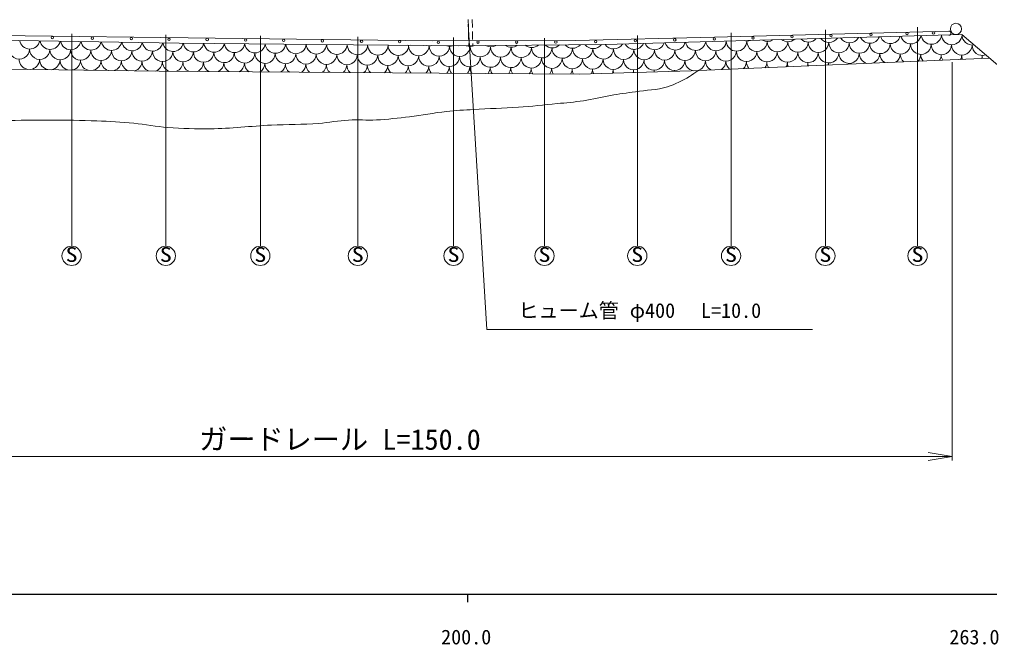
# Model space of a CAD drawing. Units: millimetres, scale not verified. Extents: x 40000 to 680000, y 20000 to 380000.
# Drawn here: x 212329 to 332882, y 198715 to 276480 of the extents above; entities that cross this region are included whole.
import ezdxf
from ezdxf.enums import TextEntityAlignment as Align

# ---------------------------------------------------------------- set-up
doc = ezdxf.new("R2010")
doc.units = ezdxf.units.MM
doc.header["$LTSCALE"] = 1000
doc.layers.add('M-TTL-BAND', color=7, linetype='Continuous', lineweight=25)
doc.layers.add('M-WORK', color=1, linetype='Continuous', lineweight=13)
doc.styles.add('ＭＳ ゴシック', font='')
doc.styles.get('ＭＳ ゴシック').set_extended_font_data('MS Gothic')

# ---------------------------------------------------------------- blocks, each defined once
blk = doc.blocks.new('open_arrow')
at = {"color": 0, "linetype": 'Continuous', "lineweight": -2}
blk.add_lwpolyline([(7.5, 1.25), (0, 0), (7.5, -1.25)], dxfattribs=at)

msp = doc.modelspace()

# ---------------------------------------------------------------- linework, layer by layer
at = {"layer": 'M-TTL-BAND'}
for p, q in [((40000, 205000), (579000, 205000)), ((268000, 205000), (268000, 204000))]:
    msp.add_line(p, q, dxfattribs=at)
at = {"layer": 'M-WORK'}
for p, q in [((268092, 276480), (268114, 275480)), ((268592, 276478), (268614, 275479)), ((268104, 275901), (270402, 237913)), ((268125, 274981), (268146, 273981)), ((268625, 274979), (268647, 273979)), ((298715, 274253), (327832, 275018)), ((312487, 248268), (312487, 275170)), ((323940, 248268), (323940, 275506)), ((204694, 273990), (232185, 273509)), ((207165, 274505), (263600, 273828)), ((218828, 248268), (218828, 274702)), ((230533, 248268), (230533, 274568)), ((242277, 248268), (242277, 274435)), ((254388, 248268), (254388, 274297)), ((263600, 273828), (281438, 273847)), ((266286, 248268), (266286, 274218)), ((277585, 248268), (277585, 274149)), ((281438, 273847), (298715, 274253)), ((285119, 273354), (329445, 274586)), ((289116, 248268), (289116, 274486)), ((300763, 248268), (300763, 274827)), ((341999, 263835), (329445, 274586)), ((232185, 273509), (266855, 273199)), ((266855, 273199), (285119, 273354)), ((268157, 273481), (268163, 273210)), ((268657, 273479), (268663, 273214)), ((295786, 270084), (332872, 271651)), ((210972, 270296), (229716, 270045)), ((229716, 270045), (281895, 269678)), ((281895, 269678), (295786, 270084)), ((328234, 271167), (328234, 221605)), ((270402, 237913), (310894, 237913)), ((328234, 222105), (178130, 222105))]:
    msp.add_line(p, q, dxfattribs=at)
for centre, radius in [((322633, 274713), 150), ((325912, 274790), 150), ((328705, 275296), 700), ((216417, 274210), 150), ((221380, 274142), 150), ((226236, 274094), 150), ((230918, 274017), 150), ((235658, 273978), 150), ((240446, 273910), 150), ((245157, 273862), 150), ((249965, 273813), 150), ((254841, 273746), 150), ((259590, 273697), 150), ((264379, 273639), 150), ((269302, 273649), 150), ((274110, 273649), 150), ((278986, 273659), 150), ((283948, 273717), 150), ((288872, 273833), 150), ((293767, 273939), 150), ((298681, 274055), 150), ((303489, 274181), 150), ((308335, 274326), 150), ((313191, 274442), 150), ((318144, 274568), 150), ((218817, 247070), 1200), ((230522, 247070), 1200), ((242266, 247070), 1200), ((254377, 247070), 1200), ((266275, 247070), 1200), ((277574, 247070), 1200), ((289105, 247070), 1200), ((300752, 247070), 1200), ((312476, 247070), 1200), ((323929, 247070), 1200)]:
    msp.add_circle(centre, radius, dxfattribs=at)
for centre, radius, start, end in [((327832, 274768), 250, 269.88456, 89.88456), ((213606, 274069), 1273, 189.62005, 348.37329), ((216151, 274024), 1273, 189.62005, 348.37329), ((218697, 273980), 1273, 189.62005, 348.37329), ((221242, 273935), 1273, 189.62005, 348.37329), ((223787, 273890), 1273, 189.62005, 348.37329), ((296348, 273893), 1273, 191.84451, 351.33998), ((298893, 273848), 1273, 186.60692, 356.57757), ((301439, 273803), 1273, 181.41115, 358.99667), ((302733, 275054), 1273, 253.49444, 289.69005), ((303984, 273759), 1273, 178.99667, 358.99667), ((305279, 275009), 1273, 240.9039, 302.28059), ((306529, 273714), 1273, 178.99667, 358.99667), ((307824, 274965), 1273, 231.8909, 311.29359), ((309074, 273670), 1273, 178.99667, 358.99667), ((310369, 274920), 1273, 224.3432, 318.84129), ((312914, 274875), 1273, 217.62456, 325.55993), ((315460, 274831), 1273, 211.43821, 331.74629), ((318005, 274786), 1273, 205.61493, 337.56956), ((320550, 274742), 1273, 200.04525, 343.13924), ((323095, 274697), 1273, 194.6513, 348.53319), ((325640, 274653), 1273, 189.37305, 353.81144), ((328186, 274608), 1273, 184.16065, 358.50314), ((330731, 274563), 1273, 179.49375, 279.35516), ((212311, 272818), 1273, 178.99667, 358.99667), ((214856, 272774), 1273, 178.99667, 358.99667), ((217402, 272729), 1273, 178.99667, 358.99667), ((219947, 272685), 1273, 178.99667, 358.99667), ((222492, 272640), 1273, 178.99667, 358.99667), ((225037, 272595), 1273, 178.99667, 358.99667), ((226332, 273846), 1273, 189.62005, 348.37329), ((227582, 272551), 1273, 178.99667, 358.99667), ((228877, 273801), 1273, 189.62005, 348.37329), ((230128, 272506), 1273, 178.99667, 358.99667), ((231423, 273757), 1273, 189.62005, 348.56385), ((232673, 272462), 1273, 178.99667, 358.99667), ((233968, 273712), 1273, 189.41299, 349.5639), ((236513, 273667), 1273, 188.41599, 350.5609), ((239058, 273623), 1273, 187.4217, 351.55519), ((241604, 273578), 1273, 186.42982, 352.54707), ((244149, 273534), 1273, 185.44002, 353.53687), ((246694, 273489), 1273, 184.452, 354.52489), ((249239, 273445), 1273, 183.46546, 355.51143), ((251784, 273400), 1273, 182.4801, 356.49679), ((254330, 273355), 1273, 181.49562, 357.48127), ((256875, 273311), 1273, 180.51173, 358.46515), ((259420, 273266), 1273, 179.52815, 358.99667), ((260715, 274517), 1273, 262.26953, 276.70736), ((261965, 273222), 1273, 178.99667, 358.99667), ((263260, 274472), 1273, 256.62604, 282.35085), ((264511, 273177), 1273, 178.99667, 358.99667), ((265805, 274427), 1273, 252.77233, 286.20456), ((267056, 273133), 1273, 178.99667, 358.99667), ((268351, 274383), 1273, 247.43103, 293.54006), ((269601, 273088), 1273, 178.99667, 358.99667), ((270896, 274338), 1273, 240.73188, 300.23921), ((272146, 273043), 1273, 178.99667, 358.99667), ((273441, 274294), 1273, 235.19188, 305.77921), ((274691, 272999), 1273, 178.99667, 358.99667), ((275986, 274249), 1273, 230.32461, 310.64648), ((277237, 272954), 1273, 178.99667, 358.99667), ((278532, 274205), 1273, 225.90548, 315.06561), ((279782, 272910), 1273, 178.99667, 358.99667), ((281077, 274160), 1273, 221.80866, 319.16243), ((282327, 272865), 1273, 178.99667, 358.99667), ((283622, 274115), 1273, 217.95505, 323.01604), ((284872, 272821), 1273, 178.99667, 358.99667), ((286167, 274071), 1273, 214.29092, 328.89031), ((287418, 272776), 1273, 178.99667, 358.99667), ((288712, 274026), 1273, 208.3165, 334.86799), ((289963, 272731), 1273, 178.99667, 358.99667), ((291258, 273982), 1273, 202.63875, 340.54574), ((292508, 272687), 1273, 178.99667, 358.99667), ((293803, 273937), 1273, 197.17049, 346.01401), ((295053, 272642), 1273, 178.99667, 358.99667), ((297598, 272598), 1273, 178.99667, 358.99667), ((300144, 272553), 1273, 178.99667, 358.99667), ((302689, 272509), 1273, 178.99667, 358.99667), ((305234, 272464), 1273, 178.99667, 358.99667), ((311619, 273625), 1273, 178.99667, 358.99667), ((314165, 273581), 1273, 178.99667, 358.99667), ((316710, 273536), 1273, 178.99667, 358.99667), ((319255, 273491), 1273, 178.99667, 358.99667), ((321800, 273447), 1273, 178.99667, 358.99667), ((324346, 273402), 1273, 178.99667, 358.99667), ((326891, 273358), 1273, 178.99667, 358.99667), ((329436, 273313), 1273, 178.99667, 358.99667), ((331981, 273269), 1273, 178.99667, 288.7645), ((213561, 271523), 1273, 178.99667, 261.8041), ((213561, 271523), 1273, 276.66573, 358.99667), ((216107, 271479), 1273, 178.99667, 258.74454), ((216107, 271479), 1273, 279.7253, 358.99667), ((218652, 271434), 1273, 178.99667, 256.38842), ((218652, 271434), 1273, 282.08141, 358.99667), ((221197, 271390), 1273, 178.99667, 254.39675), ((221197, 271390), 1273, 284.07309, 358.99667), ((223742, 271345), 1273, 178.99667, 252.63776), ((223742, 271345), 1273, 285.83208, 358.99667), ((226288, 271301), 1273, 178.99667, 251.04381), ((226288, 271301), 1273, 287.42603, 358.99667), ((228833, 271256), 1273, 178.99667, 249.57468), ((235218, 272417), 1273, 178.99667, 358.99667), ((237763, 272373), 1273, 178.99667, 358.99667), ((240309, 272328), 1273, 178.99667, 358.99667), ((242854, 272283), 1273, 178.99667, 358.99667), ((245399, 272239), 1273, 178.99667, 358.99667), ((247944, 272194), 1273, 178.99667, 358.99667), ((250489, 272150), 1273, 178.99667, 358.99667), ((253035, 272105), 1273, 178.99667, 358.99667), ((255580, 272061), 1273, 178.99667, 358.99667), ((258125, 272016), 1273, 178.99667, 358.99667), ((260670, 271971), 1273, 178.99667, 358.99667), ((263216, 271927), 1273, 178.99667, 358.99667), ((265761, 271882), 1273, 178.99667, 358.99667), ((268306, 271838), 1273, 178.99667, 358.99667), ((270851, 271793), 1273, 178.99667, 358.99667), ((273396, 271749), 1273, 178.99667, 358.99667), ((275942, 271704), 1273, 178.99667, 358.99667), ((278487, 271659), 1273, 178.99667, 358.99667), ((281032, 271615), 1273, 178.99667, 358.99667), ((283577, 271570), 1273, 178.99667, 358.99667), ((286123, 271526), 1273, 178.99667, 358.99667), ((288668, 271481), 1273, 178.99667, 358.99667), ((291213, 271437), 1273, 178.99667, 358.99667), ((293758, 271392), 1273, 178.99667, 358.99667), ((296304, 271347), 1273, 178.99667, 259.42939), ((296304, 271347), 1273, 285.40839, 358.99667), ((298849, 271303), 1273, 178.99667, 241.18132), ((298849, 271303), 1273, 303.65646, 358.99667), ((301394, 271258), 1273, 178.99667, 229.78), ((307779, 272419), 1273, 178.99667, 358.99667), ((310325, 272375), 1273, 178.99667, 358.99667), ((312870, 272330), 1273, 178.99667, 358.99667), ((315415, 272286), 1273, 178.99667, 358.99667), ((317960, 272241), 1273, 178.99667, 255.72229), ((317960, 272241), 1273, 289.11549, 358.99667), ((320505, 272197), 1273, 178.99667, 239.39598), ((320505, 272197), 1273, 305.44181, 358.99667), ((323051, 272152), 1273, 178.99667, 228.39629), ((323051, 272152), 1273, 316.44149, 358.99667), ((325596, 272107), 1273, 178.99667, 219.2658), ((325596, 272107), 1273, 325.57199, 358.99667), ((328141, 272063), 1273, 178.99667, 211.12337), ((328141, 272063), 1273, 333.71441, 358.99667), ((330686, 272018), 1273, 178.99667, 203.57469), ((330686, 272018), 1273, 341.2631, 358.99667), ((333232, 271974), 1273, 178.99667, 196.39506), ((228833, 271256), 1273, 288.89516, 358.99667), ((231378, 271211), 1273, 178.99667, 247.29644), ((231378, 271211), 1273, 291.89629, 358.99667), ((233923, 271167), 1273, 178.99667, 244.3225), ((233923, 271167), 1273, 294.87023, 358.99667), ((236468, 271122), 1273, 178.99667, 241.64486), ((236468, 271122), 1273, 297.54787, 358.99667), ((239014, 271078), 1273, 178.99667, 239.18483), ((239014, 271078), 1273, 300.0079, 358.99667), ((241559, 271033), 1273, 178.99667, 236.89299), ((241559, 271033), 1273, 302.29974, 358.99667), ((244104, 270989), 1273, 178.99667, 234.73587), ((244104, 270989), 1273, 304.45686, 358.99667), ((246649, 270944), 1273, 178.99667, 232.68956), ((246649, 270944), 1273, 306.50317, 358.99667), ((249195, 270899), 1273, 178.99667, 230.73629), ((249195, 270899), 1273, 308.45644, 358.99667), ((251740, 270855), 1273, 178.99667, 228.86241), ((251740, 270855), 1273, 310.33032, 358.99667), ((254285, 270810), 1273, 178.99667, 227.05716), ((254285, 270810), 1273, 312.13557, 358.99667), ((256830, 270766), 1273, 178.99667, 225.3119), ((256830, 270766), 1273, 313.88083, 358.99667), ((259375, 270721), 1273, 178.99667, 223.61954), ((259375, 270721), 1273, 315.57319, 358.99667), ((261921, 270677), 1273, 178.99667, 221.97419), ((261921, 270677), 1273, 317.21854, 358.99667), ((264466, 270632), 1273, 178.99667, 220.37087), ((264466, 270632), 1273, 318.82186, 358.99667), ((267011, 270587), 1273, 178.99667, 218.80536), ((267011, 270587), 1273, 320.38738, 358.99667), ((269556, 270543), 1273, 178.99667, 217.274), ((269556, 270543), 1273, 321.91874, 358.99667), ((272102, 270498), 1273, 178.99667, 215.77362), ((272102, 270498), 1273, 323.41911, 358.99667), ((274647, 270454), 1273, 178.99667, 214.30145), ((274647, 270454), 1273, 324.89128, 358.99667), ((277192, 270409), 1273, 178.99667, 212.85503), ((277192, 270409), 1273, 326.3377, 358.99667), ((279737, 270364), 1273, 178.99667, 211.43217), ((279737, 270364), 1273, 327.76056, 358.99667), ((282282, 270320), 1273, 178.99667, 210.03093), ((282282, 270320), 1273, 331.98526, 358.99667), ((284828, 270275), 1273, 178.99667, 205.36855), ((284828, 270275), 1273, 337.98206, 358.99667), ((287373, 270231), 1273, 178.99667, 199.63646), ((287373, 270231), 1273, 343.71415, 358.99667), ((289918, 270186), 1273, 178.99667, 194.08522), ((289918, 270186), 1273, 349.26539, 358.99667), ((292463, 270142), 1273, 178.99667, 188.65032), ((292463, 270142), 1273, 354.70029, 358.99667), ((295009, 270097), 1273, 178.99667, 183.278), ((301394, 271258), 1273, 315.05778, 358.99667), ((303939, 271214), 1273, 178.99667, 220.46174), ((303939, 271214), 1273, 324.37604, 358.99667), ((306484, 271169), 1273, 178.99667, 212.21161), ((306484, 271169), 1273, 332.62617, 358.99667), ((309030, 271124), 1273, 178.99667, 204.59637), ((309030, 271124), 1273, 340.24141, 358.99667), ((311575, 271080), 1273, 178.99667, 197.37565), ((311575, 271080), 1273, 347.46213, 358.99667), ((314120, 271035), 1273, 178.99667, 190.3917), ((314120, 271035), 1273, 354.44608, 358.99667), ((316665, 270991), 1273, 178.99667, 183.5257)]:
    msp.add_arc(centre, radius, start, end, dxfattribs=at)
msp.add_open_spline([(173956, 263116), (175695, 263116), (177435, 263126), (179174, 263101), (182074, 263058), (184971, 262859), (187871, 262870), (190903, 262882), (193933, 263040), (196962, 263183), (199984, 263326), (203000, 263579), (206021, 263727), (207470, 263797), (208919, 263866), (210369, 263891), (214234, 263959), (218101, 263989), (221964, 263858), (223493, 263807), (225020, 263706), (226543, 263562), (227958, 263428), (229358, 263145), (230776, 263035), (232534, 262898), (234300, 262844), (236063, 262870), (238593, 262908), (241112, 263208), (243639, 263331), (245598, 263427), (247563, 263402), (249519, 263545), (250764, 263637), (251995, 263885), (253241, 263957), (254387, 264023), (255538, 263916), (256684, 263974), (258061, 264043), (259432, 264205), (260801, 264369), (262332, 264552), (263847, 264862), (265380, 265028), (266507, 265150), (267641, 265205), (268773, 265275), (270627, 265389), (272486, 265422), (274340, 265555), (275940, 265669), (277536, 265838), (279133, 265999), (280232, 266111), (281335, 266195), (282427, 266362), (283555, 266534), (284662, 266826), (285787, 267021), (286809, 267197), (287840, 267326), (288866, 267482), (290195, 267683), (291566, 267700), (292852, 268091), (293816, 268384), (294715, 268871), (295586, 269376), (295961, 269593), (296307, 269858), (296651, 270121)], degree=3, knots=[0, 0, 0, 0, 1, 1, 1, 2, 2, 2, 3, 3, 3, 4, 4, 4, 5, 5, 5, 6, 6, 6, 7, 7, 7, 8, 8, 8, 9, 9, 9, 10, 10, 10, 11, 11, 11, 12, 12, 12, 13, 13, 13, 14, 14, 14, 15, 15, 15, 16, 16, 16, 17, 17, 17, 18, 18, 18, 19, 19, 19, 20, 20, 20, 21, 21, 21, 22, 22, 22, 23, 23, 23, 24, 24, 24, 24], dxfattribs=at)

# ---------------------------------------------------------------- block references
at = {"layer": 'M-WORK', "xscale": 400, "yscale": 400, "rotation": 180}
msp.add_blockref('open_arrow', (328234, 222105), dxfattribs=at)

# ---------------------------------------------------------------- texts
at = {"layer": 'M-TTL-BAND', "style": 'ＭＳ ゴシック'}
for s, p in [('200.0', (267844, 198195)), ('263.0', (331000, 198195))]:
    msp.add_text(s, height=1833, dxfattribs=at).set_placement(p, align=Align.BOTTOM_CENTER)
at = {"layer": 'M-WORK', "style": 'ＭＳ ゴシック', "width": 1.2}
for p in [(218068, 245768), (229773, 245768), (241516, 245768), (253628, 245768), (265526, 245768), (276825, 245768), (288355, 245768), (300002, 245768), (311727, 245768), (323180, 245768)]:
    msp.add_text('S', height=1833, dxfattribs=at).set_placement(p, align=Align.BOTTOM_LEFT)
at = {"layer": 'M-WORK', "style": 'ＭＳ ゴシック'}
for s, p in [('ヒューム管', (280565, 238802)), ('φ400', (290989, 238802)), ('L=10.0', (300758, 238802))]:
    msp.add_text(s, height=1833, dxfattribs=at).set_placement(p, align=Align.BOTTOM_CENTER)
for s, p in [('ガードレール', (234659, 222216)), ('L=150.0', (257431, 222187))]:
    msp.add_text(s, height=2566, rotation=359.921, dxfattribs=at).set_placement(p, align=Align.BOTTOM_LEFT)

doc.saveas('drawing.dxf')
